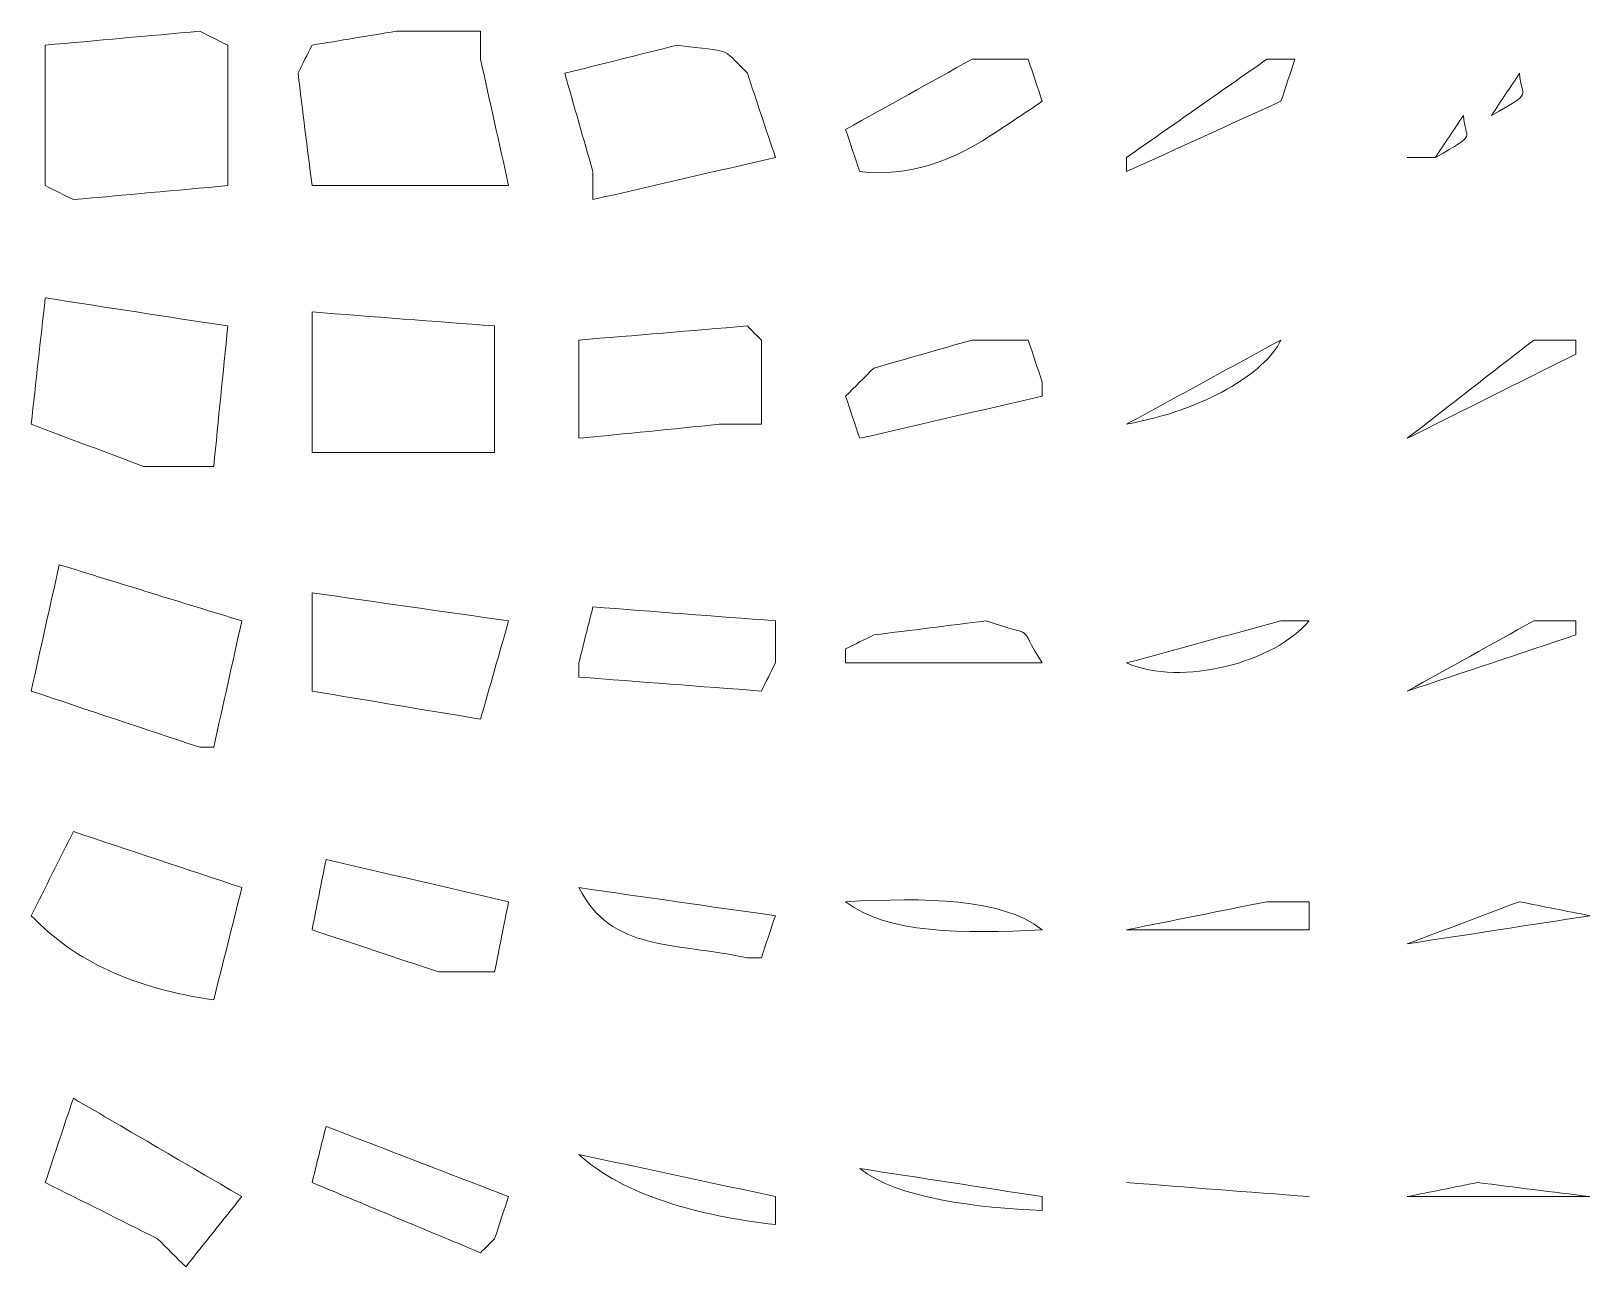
# Model space of a CAD drawing. Extents: x 69 to 542, y -750 to -43.
# Drawn here: x 430.9 to 541.9, y -495.3 to -407.3 of the extents above; entities that cross this region are included whole.
import ezdxf

# ---------------------------------------------------------------- set-up
doc = ezdxf.new("R2010")
doc.units = 0
doc.header["$MEASUREMENT"] = 0
doc.layers.add('Layer 1', color=7, linetype='Continuous', lineweight=0)

msp = doc.modelspace()

# ---------------------------------------------------------------- linework, layer by layer
at = {"layer": 'Layer 1', "color": 240, "lineweight": 18, "true_color": 0xed1c24}
for points, knots in [([(444.94, -418.33), (441.27, -418.67), (437.6, -419), (433.94, -419.33), (433.27, -419), (432.6, -418.67), (431.94, -418.33), (431.94, -415), (431.94, -411.67), (431.94, -408.33), (435.6, -408), (439.27, -407.67), (442.94, -407.33), (443.6, -407.67), (444.27, -408), (444.94, -408.33), (444.94, -411.67), (444.94, -415), (444.94, -418.33)], [0, 0, 0, 0, 1, 1, 1, 2, 2, 2, 3, 3, 3, 4, 4, 4, 5, 5, 5, 6, 6, 6, 6]), ([(444.94, -418.33), (441.27, -418.67), (437.6, -419), (433.94, -419.33), (433.27, -419), (432.6, -418.67), (431.94, -418.33), (431.94, -415), (431.94, -411.67), (431.94, -408.33), (435.6, -408), (439.27, -407.67), (442.94, -407.33), (443.6, -407.67), (444.27, -408), (444.94, -408.33), (444.94, -411.67), (444.94, -415), (444.94, -418.33)], [0, 0, 0, 0, 1, 1, 1, 2, 2, 2, 3, 3, 3, 4, 4, 4, 5, 5, 5, 6, 6, 6, 6]), ([(444.94, -418.33), (441.27, -418.67), (437.6, -419), (433.94, -419.33), (433.27, -419), (432.6, -418.67), (431.94, -418.33), (431.94, -415), (431.94, -411.67), (431.94, -408.33), (435.6, -408), (439.27, -407.67), (442.94, -407.33), (443.6, -407.67), (444.27, -408), (444.94, -408.33), (444.94, -411.67), (444.94, -415), (444.94, -418.33)], [0, 0, 0, 0, 1, 1, 1, 2, 2, 2, 3, 3, 3, 4, 4, 4, 5, 5, 5, 6, 6, 6, 6]), ([(456.94, -407.33), (458.94, -407.33), (460.94, -407.33), (462.94, -407.33), (462.94, -408), (462.94, -408.67), (462.94, -409.33), (463.6, -412.33), (464.27, -415.33), (464.94, -418.33), (460.27, -418.33), (455.6, -418.33), (450.94, -418.33), (450.6, -415.67), (450.27, -413), (449.94, -410.33), (450.27, -409.67), (450.6, -409), (450.94, -408.33), (452.94, -408), (454.94, -407.67), (456.94, -407.33)], [0, 0, 0, 0, 1, 1, 1, 2, 2, 2, 3, 3, 3, 4, 4, 4, 5, 5, 5, 6, 6, 6, 7, 7, 7, 7]), ([(456.94, -407.33), (458.94, -407.33), (460.94, -407.33), (462.94, -407.33), (462.94, -408), (462.94, -408.67), (462.94, -409.33), (463.6, -412.33), (464.27, -415.33), (464.94, -418.33), (460.27, -418.33), (455.6, -418.33), (450.94, -418.33), (450.6, -415.67), (450.27, -413), (449.94, -410.33), (450.27, -409.67), (450.6, -409), (450.94, -408.33), (452.94, -408), (454.94, -407.67), (456.94, -407.33)], [0, 0, 0, 0, 1, 1, 1, 2, 2, 2, 3, 3, 3, 4, 4, 4, 5, 5, 5, 6, 6, 6, 7, 7, 7, 7]), ([(456.94, -407.33), (458.94, -407.33), (460.94, -407.33), (462.94, -407.33), (462.94, -408), (462.94, -408.67), (462.94, -409.33), (463.6, -412.33), (464.27, -415.33), (464.94, -418.33), (460.27, -418.33), (455.6, -418.33), (450.94, -418.33), (450.6, -415.67), (450.27, -413), (449.94, -410.33), (450.27, -409.67), (450.6, -409), (450.94, -408.33), (452.94, -408), (454.94, -407.67), (456.94, -407.33)], [0, 0, 0, 0, 1, 1, 1, 2, 2, 2, 3, 3, 3, 4, 4, 4, 5, 5, 5, 6, 6, 6, 7, 7, 7, 7]), ([(476.94, -408.33), (480.95, -408.91), (479.93, -408.29), (481.94, -410.33), (482.6, -412.33), (483.27, -414.33), (483.94, -416.33), (479.6, -417.33), (475.27, -418.33), (470.94, -419.33), (470.94, -418.67), (470.94, -418), (470.94, -417.33), (470.27, -415), (469.6, -412.67), (468.94, -410.33), (471.6, -409.67), (474.27, -409), (476.94, -408.33)], [0, 0, 0, 0, 1, 1, 1, 2, 2, 2, 3, 3, 3, 4, 4, 4, 5, 5, 5, 6, 6, 6, 6]), ([(476.94, -408.33), (480.95, -408.91), (479.93, -408.29), (481.94, -410.33), (482.6, -412.33), (483.27, -414.33), (483.94, -416.33), (479.6, -417.33), (475.27, -418.33), (470.94, -419.33), (470.94, -418.67), (470.94, -418), (470.94, -417.33), (470.27, -415), (469.6, -412.67), (468.94, -410.33), (471.6, -409.67), (474.27, -409), (476.94, -408.33)], [0, 0, 0, 0, 1, 1, 1, 2, 2, 2, 3, 3, 3, 4, 4, 4, 5, 5, 5, 6, 6, 6, 6]), ([(476.94, -408.33), (480.95, -408.91), (479.93, -408.29), (481.94, -410.33), (482.6, -412.33), (483.27, -414.33), (483.94, -416.33), (479.6, -417.33), (475.27, -418.33), (470.94, -419.33), (470.94, -418.67), (470.94, -418), (470.94, -417.33), (470.27, -415), (469.6, -412.67), (468.94, -410.33), (471.6, -409.67), (474.27, -409), (476.94, -408.33)], [0, 0, 0, 0, 1, 1, 1, 2, 2, 2, 3, 3, 3, 4, 4, 4, 5, 5, 5, 6, 6, 6, 6]), ([(497.94, -409.33), (499.27, -409.33), (500.6, -409.33), (501.94, -409.33), (502.27, -410.33), (502.6, -411.33), (502.94, -412.33), (501.94, -413), (500.94, -413.67), (499.94, -414.33), (496.58, -416.63), (493.4, -417.75), (489.94, -417.33), (489.6, -416.33), (489.27, -415.33), (488.94, -414.33), (491.94, -412.67), (494.94, -411), (497.94, -409.33)], [0, 0, 0, 0, 1, 1, 1, 2, 2, 2, 3, 3, 3, 4, 4, 4, 5, 5, 5, 6, 6, 6, 6]), ([(497.94, -409.33), (499.27, -409.33), (500.6, -409.33), (501.94, -409.33), (502.27, -410.33), (502.6, -411.33), (502.94, -412.33), (501.94, -413), (500.94, -413.67), (499.94, -414.33), (496.58, -416.63), (493.4, -417.75), (489.94, -417.33), (489.6, -416.33), (489.27, -415.33), (488.94, -414.33), (491.94, -412.67), (494.94, -411), (497.94, -409.33)], [0, 0, 0, 0, 1, 1, 1, 2, 2, 2, 3, 3, 3, 4, 4, 4, 5, 5, 5, 6, 6, 6, 6]), ([(497.94, -409.33), (499.27, -409.33), (500.6, -409.33), (501.94, -409.33), (502.27, -410.33), (502.6, -411.33), (502.94, -412.33), (501.94, -413), (500.94, -413.67), (499.94, -414.33), (496.58, -416.63), (493.4, -417.75), (489.94, -417.33), (489.6, -416.33), (489.27, -415.33), (488.94, -414.33), (491.94, -412.67), (494.94, -411), (497.94, -409.33)], [0, 0, 0, 0, 1, 1, 1, 2, 2, 2, 3, 3, 3, 4, 4, 4, 5, 5, 5, 6, 6, 6, 6]), ([(518.94, -409.33), (519.6, -409.33), (520.27, -409.33), (520.94, -409.33), (520.6, -410.33), (520.27, -411.33), (519.94, -412.33), (516.27, -414), (512.6, -415.67), (508.94, -417.33), (508.94, -417), (508.94, -416.67), (508.94, -416.33), (512.27, -414), (515.6, -411.67), (518.94, -409.33)], [0, 0, 0, 0, 1, 1, 1, 2, 2, 2, 3, 3, 3, 4, 4, 4, 5, 5, 5, 5]), ([(518.94, -409.33), (519.6, -409.33), (520.27, -409.33), (520.94, -409.33), (520.6, -410.33), (520.27, -411.33), (519.94, -412.33), (516.27, -414), (512.6, -415.67), (508.94, -417.33), (508.94, -417), (508.94, -416.67), (508.94, -416.33), (512.27, -414), (515.6, -411.67), (518.94, -409.33)], [0, 0, 0, 0, 1, 1, 1, 2, 2, 2, 3, 3, 3, 4, 4, 4, 5, 5, 5, 5]), ([(518.94, -409.33), (519.6, -409.33), (520.27, -409.33), (520.94, -409.33), (520.6, -410.33), (520.27, -411.33), (519.94, -412.33), (516.27, -414), (512.6, -415.67), (508.94, -417.33), (508.94, -417), (508.94, -416.67), (508.94, -416.33), (512.27, -414), (515.6, -411.67), (518.94, -409.33)], [0, 0, 0, 0, 1, 1, 1, 2, 2, 2, 3, 3, 3, 4, 4, 4, 5, 5, 5, 5]), ([(536.94, -410.33), (537.01, -412.14), (538.08, -411.56), (534.94, -413.33), (535.6, -412.33), (536.27, -411.33), (536.94, -410.33)], [0, 0, 0, 0, 1, 1, 1, 2, 2, 2, 2]), ([(536.94, -410.33), (537.01, -412.14), (538.08, -411.56), (534.94, -413.33), (535.6, -412.33), (536.27, -411.33), (536.94, -410.33)], [0, 0, 0, 0, 1, 1, 1, 2, 2, 2, 2]), ([(536.94, -410.33), (537.01, -412.14), (538.08, -411.56), (534.94, -413.33), (535.6, -412.33), (536.27, -411.33), (536.94, -410.33)], [0, 0, 0, 0, 1, 1, 1, 2, 2, 2, 2]), ([(532.94, -413.33), (533.01, -415.14), (534.08, -414.56), (530.94, -416.33), (531.6, -415.33), (532.27, -414.33), (532.94, -413.33)], [0, 0, 0, 0, 1, 1, 1, 2, 2, 2, 2]), ([(532.94, -413.33), (533.01, -415.14), (534.08, -414.56), (530.94, -416.33), (531.6, -415.33), (532.27, -414.33), (532.94, -413.33)], [0, 0, 0, 0, 1, 1, 1, 2, 2, 2, 2]), ([(532.94, -413.33), (533.01, -415.14), (534.08, -414.56), (530.94, -416.33), (531.6, -415.33), (532.27, -414.33), (532.94, -413.33)], [0, 0, 0, 0, 1, 1, 1, 2, 2, 2, 2]), ([(528.94, -416.33), (529.6, -416.33), (530.27, -416.33), (530.94, -416.33), (530.27, -416.33), (529.6, -416.33), (528.94, -416.33)], [0, 0, 0, 0, 1, 1, 1, 2, 2, 2, 2]), ([(528.94, -416.33), (529.6, -416.33), (530.27, -416.33), (530.94, -416.33), (530.27, -416.33), (529.6, -416.33), (528.94, -416.33)], [0, 0, 0, 0, 1, 1, 1, 2, 2, 2, 2]), ([(528.94, -416.33), (529.6, -416.33), (530.27, -416.33), (530.94, -416.33), (530.27, -416.33), (529.6, -416.33), (528.94, -416.33)], [0, 0, 0, 0, 1, 1, 1, 2, 2, 2, 2]), ([(431.94, -426.33), (436.27, -427), (440.6, -427.67), (444.94, -428.33), (444.6, -431.67), (444.27, -435), (443.94, -438.33), (442.27, -438.33), (440.6, -438.33), (438.94, -438.33), (436.27, -437.33), (433.6, -436.33), (430.94, -435.33), (431.27, -432.33), (431.6, -429.33), (431.94, -426.33)], [0, 0, 0, 0, 1, 1, 1, 2, 2, 2, 3, 3, 3, 4, 4, 4, 5, 5, 5, 5]), ([(431.94, -426.33), (436.27, -427), (440.6, -427.67), (444.94, -428.33), (444.6, -431.67), (444.27, -435), (443.94, -438.33), (442.27, -438.33), (440.6, -438.33), (438.94, -438.33), (436.27, -437.33), (433.6, -436.33), (430.94, -435.33), (431.27, -432.33), (431.6, -429.33), (431.94, -426.33)], [0, 0, 0, 0, 1, 1, 1, 2, 2, 2, 3, 3, 3, 4, 4, 4, 5, 5, 5, 5]), ([(431.94, -426.33), (436.27, -427), (440.6, -427.67), (444.94, -428.33), (444.6, -431.67), (444.27, -435), (443.94, -438.33), (442.27, -438.33), (440.6, -438.33), (438.94, -438.33), (436.27, -437.33), (433.6, -436.33), (430.94, -435.33), (431.27, -432.33), (431.6, -429.33), (431.94, -426.33)], [0, 0, 0, 0, 1, 1, 1, 2, 2, 2, 3, 3, 3, 4, 4, 4, 5, 5, 5, 5]), ([(450.94, -427.33), (455.27, -427.67), (459.6, -428), (463.94, -428.33), (463.94, -431.33), (463.94, -434.33), (463.94, -437.33), (459.6, -437.33), (455.27, -437.33), (450.94, -437.33), (450.94, -434), (450.94, -430.67), (450.94, -427.33)], [0, 0, 0, 0, 1, 1, 1, 2, 2, 2, 3, 3, 3, 4, 4, 4, 4]), ([(450.94, -427.33), (455.27, -427.67), (459.6, -428), (463.94, -428.33), (463.94, -431.33), (463.94, -434.33), (463.94, -437.33), (459.6, -437.33), (455.27, -437.33), (450.94, -437.33), (450.94, -434), (450.94, -430.67), (450.94, -427.33)], [0, 0, 0, 0, 1, 1, 1, 2, 2, 2, 3, 3, 3, 4, 4, 4, 4]), ([(450.94, -427.33), (455.27, -427.67), (459.6, -428), (463.94, -428.33), (463.94, -431.33), (463.94, -434.33), (463.94, -437.33), (459.6, -437.33), (455.27, -437.33), (450.94, -437.33), (450.94, -434), (450.94, -430.67), (450.94, -427.33)], [0, 0, 0, 0, 1, 1, 1, 2, 2, 2, 3, 3, 3, 4, 4, 4, 4]), ([(469.94, -436.33), (469.94, -434), (469.94, -431.67), (469.94, -429.33), (473.94, -429), (477.94, -428.67), (481.94, -428.33), (482.27, -428.67), (482.6, -429), (482.94, -429.33), (482.94, -431.33), (482.94, -433.33), (482.94, -435.33), (481.94, -435.33), (480.94, -435.33), (479.94, -435.33), (476.6, -435.67), (473.27, -436), (469.94, -436.33)], [0, 0, 0, 0, 1, 1, 1, 2, 2, 2, 3, 3, 3, 4, 4, 4, 5, 5, 5, 6, 6, 6, 6]), ([(469.94, -436.33), (469.94, -434), (469.94, -431.67), (469.94, -429.33), (473.94, -429), (477.94, -428.67), (481.94, -428.33), (482.27, -428.67), (482.6, -429), (482.94, -429.33), (482.94, -431.33), (482.94, -433.33), (482.94, -435.33), (481.94, -435.33), (480.94, -435.33), (479.94, -435.33), (476.6, -435.67), (473.27, -436), (469.94, -436.33)], [0, 0, 0, 0, 1, 1, 1, 2, 2, 2, 3, 3, 3, 4, 4, 4, 5, 5, 5, 6, 6, 6, 6]), ([(469.94, -436.33), (469.94, -434), (469.94, -431.67), (469.94, -429.33), (473.94, -429), (477.94, -428.67), (481.94, -428.33), (482.27, -428.67), (482.6, -429), (482.94, -429.33), (482.94, -431.33), (482.94, -433.33), (482.94, -435.33), (481.94, -435.33), (480.94, -435.33), (479.94, -435.33), (476.6, -435.67), (473.27, -436), (469.94, -436.33)], [0, 0, 0, 0, 1, 1, 1, 2, 2, 2, 3, 3, 3, 4, 4, 4, 5, 5, 5, 6, 6, 6, 6]), ([(497.94, -429.33), (499.27, -429.33), (500.6, -429.33), (501.94, -429.33), (502.27, -430.33), (502.6, -431.33), (502.94, -432.33), (502.94, -432.67), (502.94, -433), (502.94, -433.33), (498.6, -434.33), (494.27, -435.33), (489.94, -436.33), (489.6, -435.33), (489.27, -434.33), (488.94, -433.33), (489.6, -432.67), (490.27, -432), (490.94, -431.33), (493.27, -430.67), (495.6, -430), (497.94, -429.33)], [0, 0, 0, 0, 1, 1, 1, 2, 2, 2, 3, 3, 3, 4, 4, 4, 5, 5, 5, 6, 6, 6, 7, 7, 7, 7]), ([(497.94, -429.33), (499.27, -429.33), (500.6, -429.33), (501.94, -429.33), (502.27, -430.33), (502.6, -431.33), (502.94, -432.33), (502.94, -432.67), (502.94, -433), (502.94, -433.33), (498.6, -434.33), (494.27, -435.33), (489.94, -436.33), (489.6, -435.33), (489.27, -434.33), (488.94, -433.33), (489.6, -432.67), (490.27, -432), (490.94, -431.33), (493.27, -430.67), (495.6, -430), (497.94, -429.33)], [0, 0, 0, 0, 1, 1, 1, 2, 2, 2, 3, 3, 3, 4, 4, 4, 5, 5, 5, 6, 6, 6, 7, 7, 7, 7]), ([(497.94, -429.33), (499.27, -429.33), (500.6, -429.33), (501.94, -429.33), (502.27, -430.33), (502.6, -431.33), (502.94, -432.33), (502.94, -432.67), (502.94, -433), (502.94, -433.33), (498.6, -434.33), (494.27, -435.33), (489.94, -436.33), (489.6, -435.33), (489.27, -434.33), (488.94, -433.33), (489.6, -432.67), (490.27, -432), (490.94, -431.33), (493.27, -430.67), (495.6, -430), (497.94, -429.33)], [0, 0, 0, 0, 1, 1, 1, 2, 2, 2, 3, 3, 3, 4, 4, 4, 5, 5, 5, 6, 6, 6, 7, 7, 7, 7]), ([(519.94, -429.33), (518.79, -431.72), (514.5, -434.3), (508.94, -435.33), (512.6, -433.33), (516.27, -431.33), (519.94, -429.33)], [0, 0, 0, 0, 1, 1, 1, 2, 2, 2, 2]), ([(519.94, -429.33), (518.79, -431.72), (514.5, -434.3), (508.94, -435.33), (512.6, -433.33), (516.27, -431.33), (519.94, -429.33)], [0, 0, 0, 0, 1, 1, 1, 2, 2, 2, 2]), ([(519.94, -429.33), (518.79, -431.72), (514.5, -434.3), (508.94, -435.33), (512.6, -433.33), (516.27, -431.33), (519.94, -429.33)], [0, 0, 0, 0, 1, 1, 1, 2, 2, 2, 2]), ([(537.94, -429.33), (538.94, -429.33), (539.94, -429.33), (540.94, -429.33), (540.94, -429.67), (540.94, -430), (540.94, -430.33), (536.94, -432.33), (532.94, -434.33), (528.94, -436.33), (531.94, -434), (534.94, -431.67), (537.94, -429.33)], [0, 0, 0, 0, 1, 1, 1, 2, 2, 2, 3, 3, 3, 4, 4, 4, 4]), ([(537.94, -429.33), (538.94, -429.33), (539.94, -429.33), (540.94, -429.33), (540.94, -429.67), (540.94, -430), (540.94, -430.33), (536.94, -432.33), (532.94, -434.33), (528.94, -436.33), (531.94, -434), (534.94, -431.67), (537.94, -429.33)], [0, 0, 0, 0, 1, 1, 1, 2, 2, 2, 3, 3, 3, 4, 4, 4, 4]), ([(537.94, -429.33), (538.94, -429.33), (539.94, -429.33), (540.94, -429.33), (540.94, -429.67), (540.94, -430), (540.94, -430.33), (536.94, -432.33), (532.94, -434.33), (528.94, -436.33), (531.94, -434), (534.94, -431.67), (537.94, -429.33)], [0, 0, 0, 0, 1, 1, 1, 2, 2, 2, 3, 3, 3, 4, 4, 4, 4]), ([(432.94, -445.33), (437.27, -446.67), (441.6, -448), (445.94, -449.33), (445.27, -452.33), (444.6, -455.33), (443.94, -458.33), (443.6, -458.33), (443.27, -458.33), (442.94, -458.33), (438.94, -457), (434.94, -455.67), (430.94, -454.33), (431.6, -451.33), (432.27, -448.33), (432.94, -445.33)], [0, 0, 0, 0, 1, 1, 1, 2, 2, 2, 3, 3, 3, 4, 4, 4, 5, 5, 5, 5]), ([(432.94, -445.33), (437.27, -446.67), (441.6, -448), (445.94, -449.33), (445.27, -452.33), (444.6, -455.33), (443.94, -458.33), (443.6, -458.33), (443.27, -458.33), (442.94, -458.33), (438.94, -457), (434.94, -455.67), (430.94, -454.33), (431.6, -451.33), (432.27, -448.33), (432.94, -445.33)], [0, 0, 0, 0, 1, 1, 1, 2, 2, 2, 3, 3, 3, 4, 4, 4, 5, 5, 5, 5]), ([(432.94, -445.33), (437.27, -446.67), (441.6, -448), (445.94, -449.33), (445.27, -452.33), (444.6, -455.33), (443.94, -458.33), (443.6, -458.33), (443.27, -458.33), (442.94, -458.33), (438.94, -457), (434.94, -455.67), (430.94, -454.33), (431.6, -451.33), (432.27, -448.33), (432.94, -445.33)], [0, 0, 0, 0, 1, 1, 1, 2, 2, 2, 3, 3, 3, 4, 4, 4, 5, 5, 5, 5]), ([(450.94, -447.33), (455.6, -448), (460.27, -448.67), (464.94, -449.33), (464.27, -451.67), (463.6, -454), (462.94, -456.33), (458.94, -455.67), (454.94, -455), (450.94, -454.33), (450.94, -452), (450.94, -449.67), (450.94, -447.33)], [0, 0, 0, 0, 1, 1, 1, 2, 2, 2, 3, 3, 3, 4, 4, 4, 4]), ([(450.94, -447.33), (455.6, -448), (460.27, -448.67), (464.94, -449.33), (464.27, -451.67), (463.6, -454), (462.94, -456.33), (458.94, -455.67), (454.94, -455), (450.94, -454.33), (450.94, -452), (450.94, -449.67), (450.94, -447.33)], [0, 0, 0, 0, 1, 1, 1, 2, 2, 2, 3, 3, 3, 4, 4, 4, 4]), ([(450.94, -447.33), (455.6, -448), (460.27, -448.67), (464.94, -449.33), (464.27, -451.67), (463.6, -454), (462.94, -456.33), (458.94, -455.67), (454.94, -455), (450.94, -454.33), (450.94, -452), (450.94, -449.67), (450.94, -447.33)], [0, 0, 0, 0, 1, 1, 1, 2, 2, 2, 3, 3, 3, 4, 4, 4, 4]), ([(470.94, -448.33), (475.27, -448.67), (479.6, -449), (483.94, -449.33), (483.94, -450.33), (483.94, -451.33), (483.94, -452.33), (483.6, -453), (483.27, -453.67), (482.94, -454.33), (478.6, -454), (474.27, -453.67), (469.94, -453.33), (469.94, -453), (469.94, -452.67), (469.94, -452.33), (470.27, -451), (470.6, -449.67), (470.94, -448.33)], [0, 0, 0, 0, 1, 1, 1, 2, 2, 2, 3, 3, 3, 4, 4, 4, 5, 5, 5, 6, 6, 6, 6]), ([(470.94, -448.33), (475.27, -448.67), (479.6, -449), (483.94, -449.33), (483.94, -450.33), (483.94, -451.33), (483.94, -452.33), (483.6, -453), (483.27, -453.67), (482.94, -454.33), (478.6, -454), (474.27, -453.67), (469.94, -453.33), (469.94, -453), (469.94, -452.67), (469.94, -452.33), (470.27, -451), (470.6, -449.67), (470.94, -448.33)], [0, 0, 0, 0, 1, 1, 1, 2, 2, 2, 3, 3, 3, 4, 4, 4, 5, 5, 5, 6, 6, 6, 6]), ([(470.94, -448.33), (475.27, -448.67), (479.6, -449), (483.94, -449.33), (483.94, -450.33), (483.94, -451.33), (483.94, -452.33), (483.6, -453), (483.27, -453.67), (482.94, -454.33), (478.6, -454), (474.27, -453.67), (469.94, -453.33), (469.94, -453), (469.94, -452.67), (469.94, -452.33), (470.27, -451), (470.6, -449.67), (470.94, -448.33)], [0, 0, 0, 0, 1, 1, 1, 2, 2, 2, 3, 3, 3, 4, 4, 4, 5, 5, 5, 6, 6, 6, 6]), ([(498.94, -449.33), (502.76, -450.66), (501.02, -449.33), (502.94, -452.33), (498.27, -452.33), (493.6, -452.33), (488.94, -452.33), (488.94, -452), (488.94, -451.67), (488.94, -451.33), (489.6, -451), (490.27, -450.67), (490.94, -450.33), (493.6, -450), (496.27, -449.67), (498.94, -449.33)], [0, 0, 0, 0, 1, 1, 1, 2, 2, 2, 3, 3, 3, 4, 4, 4, 5, 5, 5, 5]), ([(498.94, -449.33), (502.76, -450.66), (501.02, -449.33), (502.94, -452.33), (498.27, -452.33), (493.6, -452.33), (488.94, -452.33), (488.94, -452), (488.94, -451.67), (488.94, -451.33), (489.6, -451), (490.27, -450.67), (490.94, -450.33), (493.6, -450), (496.27, -449.67), (498.94, -449.33)], [0, 0, 0, 0, 1, 1, 1, 2, 2, 2, 3, 3, 3, 4, 4, 4, 5, 5, 5, 5]), ([(498.94, -449.33), (502.76, -450.66), (501.02, -449.33), (502.94, -452.33), (498.27, -452.33), (493.6, -452.33), (488.94, -452.33), (488.94, -452), (488.94, -451.67), (488.94, -451.33), (489.6, -451), (490.27, -450.67), (490.94, -450.33), (493.6, -450), (496.27, -449.67), (498.94, -449.33)], [0, 0, 0, 0, 1, 1, 1, 2, 2, 2, 3, 3, 3, 4, 4, 4, 5, 5, 5, 5]), ([(519.94, -449.33), (520.6, -449.33), (521.27, -449.33), (521.94, -449.33), (519.48, -452.29), (512.9, -454.04), (508.94, -452.33), (512.6, -451.33), (516.27, -450.33), (519.94, -449.33)], [0, 0, 0, 0, 1, 1, 1, 2, 2, 2, 3, 3, 3, 3]), ([(519.94, -449.33), (520.6, -449.33), (521.27, -449.33), (521.94, -449.33), (519.48, -452.29), (512.9, -454.04), (508.94, -452.33), (512.6, -451.33), (516.27, -450.33), (519.94, -449.33)], [0, 0, 0, 0, 1, 1, 1, 2, 2, 2, 3, 3, 3, 3]), ([(519.94, -449.33), (520.6, -449.33), (521.27, -449.33), (521.94, -449.33), (519.48, -452.29), (512.9, -454.04), (508.94, -452.33), (512.6, -451.33), (516.27, -450.33), (519.94, -449.33)], [0, 0, 0, 0, 1, 1, 1, 2, 2, 2, 3, 3, 3, 3]), ([(537.94, -449.33), (538.94, -449.33), (539.94, -449.33), (540.94, -449.33), (540.94, -449.67), (540.94, -450), (540.94, -450.33), (536.94, -451.67), (532.94, -453), (528.94, -454.33), (531.94, -452.67), (534.94, -451), (537.94, -449.33)], [0, 0, 0, 0, 1, 1, 1, 2, 2, 2, 3, 3, 3, 4, 4, 4, 4]), ([(537.94, -449.33), (538.94, -449.33), (539.94, -449.33), (540.94, -449.33), (540.94, -449.67), (540.94, -450), (540.94, -450.33), (536.94, -451.67), (532.94, -453), (528.94, -454.33), (531.94, -452.67), (534.94, -451), (537.94, -449.33)], [0, 0, 0, 0, 1, 1, 1, 2, 2, 2, 3, 3, 3, 4, 4, 4, 4]), ([(537.94, -449.33), (538.94, -449.33), (539.94, -449.33), (540.94, -449.33), (540.94, -449.67), (540.94, -450), (540.94, -450.33), (536.94, -451.67), (532.94, -453), (528.94, -454.33), (531.94, -452.67), (534.94, -451), (537.94, -449.33)], [0, 0, 0, 0, 1, 1, 1, 2, 2, 2, 3, 3, 3, 4, 4, 4, 4]), ([(433.94, -464.33), (437.94, -465.67), (441.94, -467), (445.94, -468.33), (445.27, -471), (444.6, -473.67), (443.94, -476.33), (438.31, -475.51), (434.08, -473.61), (430.94, -470.33), (431.94, -468.33), (432.94, -466.33), (433.94, -464.33)], [0, 0, 0, 0, 1, 1, 1, 2, 2, 2, 3, 3, 3, 4, 4, 4, 4]), ([(433.94, -464.33), (437.94, -465.67), (441.94, -467), (445.94, -468.33), (445.27, -471), (444.6, -473.67), (443.94, -476.33), (438.31, -475.51), (434.08, -473.61), (430.94, -470.33), (431.94, -468.33), (432.94, -466.33), (433.94, -464.33)], [0, 0, 0, 0, 1, 1, 1, 2, 2, 2, 3, 3, 3, 4, 4, 4, 4]), ([(433.94, -464.33), (437.94, -465.67), (441.94, -467), (445.94, -468.33), (445.27, -471), (444.6, -473.67), (443.94, -476.33), (438.31, -475.51), (434.08, -473.61), (430.94, -470.33), (431.94, -468.33), (432.94, -466.33), (433.94, -464.33)], [0, 0, 0, 0, 1, 1, 1, 2, 2, 2, 3, 3, 3, 4, 4, 4, 4]), ([(451.94, -466.33), (456.27, -467.33), (460.6, -468.33), (464.94, -469.33), (464.6, -471), (464.27, -472.67), (463.94, -474.33), (462.6, -474.33), (461.27, -474.33), (459.94, -474.33), (456.94, -473.33), (453.94, -472.33), (450.94, -471.33), (451.27, -469.67), (451.6, -468), (451.94, -466.33)], [0, 0, 0, 0, 1, 1, 1, 2, 2, 2, 3, 3, 3, 4, 4, 4, 5, 5, 5, 5]), ([(451.94, -466.33), (456.27, -467.33), (460.6, -468.33), (464.94, -469.33), (464.6, -471), (464.27, -472.67), (463.94, -474.33), (462.6, -474.33), (461.27, -474.33), (459.94, -474.33), (456.94, -473.33), (453.94, -472.33), (450.94, -471.33), (451.27, -469.67), (451.6, -468), (451.94, -466.33)], [0, 0, 0, 0, 1, 1, 1, 2, 2, 2, 3, 3, 3, 4, 4, 4, 5, 5, 5, 5]), ([(451.94, -466.33), (456.27, -467.33), (460.6, -468.33), (464.94, -469.33), (464.6, -471), (464.27, -472.67), (463.94, -474.33), (462.6, -474.33), (461.27, -474.33), (459.94, -474.33), (456.94, -473.33), (453.94, -472.33), (450.94, -471.33), (451.27, -469.67), (451.6, -468), (451.94, -466.33)], [0, 0, 0, 0, 1, 1, 1, 2, 2, 2, 3, 3, 3, 4, 4, 4, 5, 5, 5, 5]), ([(469.94, -468.33), (474.6, -469), (479.27, -469.67), (483.94, -470.33), (483.6, -471.33), (483.27, -472.33), (482.94, -473.33), (482.6, -473.33), (482.27, -473.33), (481.94, -473.33), (476.61, -472.19), (472.28, -472.9), (469.94, -468.33)], [0, 0, 0, 0, 1, 1, 1, 2, 2, 2, 3, 3, 3, 4, 4, 4, 4]), ([(469.94, -468.33), (474.6, -469), (479.27, -469.67), (483.94, -470.33), (483.6, -471.33), (483.27, -472.33), (482.94, -473.33), (482.6, -473.33), (482.27, -473.33), (481.94, -473.33), (476.61, -472.19), (472.28, -472.9), (469.94, -468.33)], [0, 0, 0, 0, 1, 1, 1, 2, 2, 2, 3, 3, 3, 4, 4, 4, 4]), ([(469.94, -468.33), (474.6, -469), (479.27, -469.67), (483.94, -470.33), (483.6, -471.33), (483.27, -472.33), (482.94, -473.33), (482.6, -473.33), (482.27, -473.33), (481.94, -473.33), (476.61, -472.19), (472.28, -472.9), (469.94, -468.33)], [0, 0, 0, 0, 1, 1, 1, 2, 2, 2, 3, 3, 3, 4, 4, 4, 4]), ([(488.94, -469.33), (494.57, -469.04), (500.05, -469.06), (502.94, -471.33), (497.3, -471.63), (491.82, -471.61), (488.94, -469.33)], [0, 0, 0, 0, 1, 1, 1, 2, 2, 2, 2]), ([(488.94, -469.33), (494.57, -469.04), (500.05, -469.06), (502.94, -471.33), (497.3, -471.63), (491.82, -471.61), (488.94, -469.33)], [0, 0, 0, 0, 1, 1, 1, 2, 2, 2, 2]), ([(488.94, -469.33), (494.57, -469.04), (500.05, -469.06), (502.94, -471.33), (497.3, -471.63), (491.82, -471.61), (488.94, -469.33)], [0, 0, 0, 0, 1, 1, 1, 2, 2, 2, 2]), ([(518.94, -469.33), (519.94, -469.33), (520.94, -469.33), (521.94, -469.33), (521.94, -469.67), (521.94, -470), (521.94, -470.33), (521.94, -470.67), (521.94, -471), (521.94, -471.33), (517.6, -471.33), (513.27, -471.33), (508.94, -471.33), (512.27, -470.67), (515.6, -470), (518.94, -469.33)], [0, 0, 0, 0, 1, 1, 1, 2, 2, 2, 3, 3, 3, 4, 4, 4, 5, 5, 5, 5]), ([(518.94, -469.33), (519.94, -469.33), (520.94, -469.33), (521.94, -469.33), (521.94, -469.67), (521.94, -470), (521.94, -470.33), (521.94, -470.67), (521.94, -471), (521.94, -471.33), (517.6, -471.33), (513.27, -471.33), (508.94, -471.33), (512.27, -470.67), (515.6, -470), (518.94, -469.33)], [0, 0, 0, 0, 1, 1, 1, 2, 2, 2, 3, 3, 3, 4, 4, 4, 5, 5, 5, 5]), ([(518.94, -469.33), (519.94, -469.33), (520.94, -469.33), (521.94, -469.33), (521.94, -469.67), (521.94, -470), (521.94, -470.33), (521.94, -470.67), (521.94, -471), (521.94, -471.33), (517.6, -471.33), (513.27, -471.33), (508.94, -471.33), (512.27, -470.67), (515.6, -470), (518.94, -469.33)], [0, 0, 0, 0, 1, 1, 1, 2, 2, 2, 3, 3, 3, 4, 4, 4, 5, 5, 5, 5]), ([(536.94, -469.33), (538.6, -469.67), (540.27, -470), (541.94, -470.33), (537.6, -471), (533.27, -471.67), (528.94, -472.33), (531.6, -471.33), (534.27, -470.33), (536.94, -469.33)], [0, 0, 0, 0, 1, 1, 1, 2, 2, 2, 3, 3, 3, 3]), ([(536.94, -469.33), (538.6, -469.67), (540.27, -470), (541.94, -470.33), (537.6, -471), (533.27, -471.67), (528.94, -472.33), (531.6, -471.33), (534.27, -470.33), (536.94, -469.33)], [0, 0, 0, 0, 1, 1, 1, 2, 2, 2, 3, 3, 3, 3]), ([(536.94, -469.33), (538.6, -469.67), (540.27, -470), (541.94, -470.33), (537.6, -471), (533.27, -471.67), (528.94, -472.33), (531.6, -471.33), (534.27, -470.33), (536.94, -469.33)], [0, 0, 0, 0, 1, 1, 1, 2, 2, 2, 3, 3, 3, 3]), ([(433.94, -483.33), (437.94, -485.67), (441.94, -488), (445.94, -490.33), (444.6, -492), (443.27, -493.67), (441.94, -495.33), (441.27, -494.67), (440.6, -494), (439.94, -493.33), (437.27, -492), (434.6, -490.67), (431.94, -489.33), (432.6, -487.33), (433.27, -485.33), (433.94, -483.33)], [0, 0, 0, 0, 1, 1, 1, 2, 2, 2, 3, 3, 3, 4, 4, 4, 5, 5, 5, 5]), ([(433.94, -483.33), (437.94, -485.67), (441.94, -488), (445.94, -490.33), (444.6, -492), (443.27, -493.67), (441.94, -495.33), (441.27, -494.67), (440.6, -494), (439.94, -493.33), (437.27, -492), (434.6, -490.67), (431.94, -489.33), (432.6, -487.33), (433.27, -485.33), (433.94, -483.33)], [0, 0, 0, 0, 1, 1, 1, 2, 2, 2, 3, 3, 3, 4, 4, 4, 5, 5, 5, 5]), ([(433.94, -483.33), (437.94, -485.67), (441.94, -488), (445.94, -490.33), (444.6, -492), (443.27, -493.67), (441.94, -495.33), (441.27, -494.67), (440.6, -494), (439.94, -493.33), (437.27, -492), (434.6, -490.67), (431.94, -489.33), (432.6, -487.33), (433.27, -485.33), (433.94, -483.33)], [0, 0, 0, 0, 1, 1, 1, 2, 2, 2, 3, 3, 3, 4, 4, 4, 5, 5, 5, 5]), ([(451.94, -485.33), (456.27, -487), (460.6, -488.67), (464.94, -490.33), (464.6, -491.33), (464.27, -492.33), (463.94, -493.33), (463.6, -493.67), (463.27, -494), (462.94, -494.33), (458.94, -492.67), (454.94, -491), (450.94, -489.33), (451.27, -488), (451.6, -486.67), (451.94, -485.33)], [0, 0, 0, 0, 1, 1, 1, 2, 2, 2, 3, 3, 3, 4, 4, 4, 5, 5, 5, 5]), ([(451.94, -485.33), (456.27, -487), (460.6, -488.67), (464.94, -490.33), (464.6, -491.33), (464.27, -492.33), (463.94, -493.33), (463.6, -493.67), (463.27, -494), (462.94, -494.33), (458.94, -492.67), (454.94, -491), (450.94, -489.33), (451.27, -488), (451.6, -486.67), (451.94, -485.33)], [0, 0, 0, 0, 1, 1, 1, 2, 2, 2, 3, 3, 3, 4, 4, 4, 5, 5, 5, 5]), ([(451.94, -485.33), (456.27, -487), (460.6, -488.67), (464.94, -490.33), (464.6, -491.33), (464.27, -492.33), (463.94, -493.33), (463.6, -493.67), (463.27, -494), (462.94, -494.33), (458.94, -492.67), (454.94, -491), (450.94, -489.33), (451.27, -488), (451.6, -486.67), (451.94, -485.33)], [0, 0, 0, 0, 1, 1, 1, 2, 2, 2, 3, 3, 3, 4, 4, 4, 5, 5, 5, 5]), ([(469.94, -487.33), (474.6, -488.33), (479.27, -489.33), (483.94, -490.33), (483.94, -491), (483.94, -491.67), (483.94, -492.33), (478.52, -491.7), (473.12, -490.26), (469.94, -487.33)], [0, 0, 0, 0, 1, 1, 1, 2, 2, 2, 3, 3, 3, 3]), ([(469.94, -487.33), (474.6, -488.33), (479.27, -489.33), (483.94, -490.33), (483.94, -491), (483.94, -491.67), (483.94, -492.33), (478.52, -491.7), (473.12, -490.26), (469.94, -487.33)], [0, 0, 0, 0, 1, 1, 1, 2, 2, 2, 3, 3, 3, 3]), ([(469.94, -487.33), (474.6, -488.33), (479.27, -489.33), (483.94, -490.33), (483.94, -491), (483.94, -491.67), (483.94, -492.33), (478.52, -491.7), (473.12, -490.26), (469.94, -487.33)], [0, 0, 0, 0, 1, 1, 1, 2, 2, 2, 3, 3, 3, 3]), ([(489.94, -488.33), (494.27, -489), (498.6, -489.67), (502.94, -490.33), (502.94, -490.67), (502.94, -491), (502.94, -491.33), (498.37, -491.13), (492.62, -490.48), (489.94, -488.33)], [0, 0, 0, 0, 1, 1, 1, 2, 2, 2, 3, 3, 3, 3]), ([(489.94, -488.33), (494.27, -489), (498.6, -489.67), (502.94, -490.33), (502.94, -490.67), (502.94, -491), (502.94, -491.33), (498.37, -491.13), (492.62, -490.48), (489.94, -488.33)], [0, 0, 0, 0, 1, 1, 1, 2, 2, 2, 3, 3, 3, 3]), ([(489.94, -488.33), (494.27, -489), (498.6, -489.67), (502.94, -490.33), (502.94, -490.67), (502.94, -491), (502.94, -491.33), (498.37, -491.13), (492.62, -490.48), (489.94, -488.33)], [0, 0, 0, 0, 1, 1, 1, 2, 2, 2, 3, 3, 3, 3]), ([(508.94, -489.33), (513.27, -489.67), (517.6, -490), (521.94, -490.33), (517.6, -490), (513.27, -489.67), (508.94, -489.33)], [0, 0, 0, 0, 1, 1, 1, 2, 2, 2, 2]), ([(508.94, -489.33), (513.27, -489.67), (517.6, -490), (521.94, -490.33), (517.6, -490), (513.27, -489.67), (508.94, -489.33)], [0, 0, 0, 0, 1, 1, 1, 2, 2, 2, 2]), ([(508.94, -489.33), (513.27, -489.67), (517.6, -490), (521.94, -490.33), (517.6, -490), (513.27, -489.67), (508.94, -489.33)], [0, 0, 0, 0, 1, 1, 1, 2, 2, 2, 2]), ([(533.94, -489.33), (536.6, -489.67), (539.27, -490), (541.94, -490.33), (537.6, -490.33), (533.27, -490.33), (528.94, -490.33), (530.6, -490), (532.27, -489.67), (533.94, -489.33)], [0, 0, 0, 0, 1, 1, 1, 2, 2, 2, 3, 3, 3, 3]), ([(533.94, -489.33), (536.6, -489.67), (539.27, -490), (541.94, -490.33), (537.6, -490.33), (533.27, -490.33), (528.94, -490.33), (530.6, -490), (532.27, -489.67), (533.94, -489.33)], [0, 0, 0, 0, 1, 1, 1, 2, 2, 2, 3, 3, 3, 3]), ([(533.94, -489.33), (536.6, -489.67), (539.27, -490), (541.94, -490.33), (537.6, -490.33), (533.27, -490.33), (528.94, -490.33), (530.6, -490), (532.27, -489.67), (533.94, -489.33)], [0, 0, 0, 0, 1, 1, 1, 2, 2, 2, 3, 3, 3, 3])]:
    msp.add_open_spline(points, degree=3, knots=knots, dxfattribs=at)

doc.saveas('drawing.dxf')
